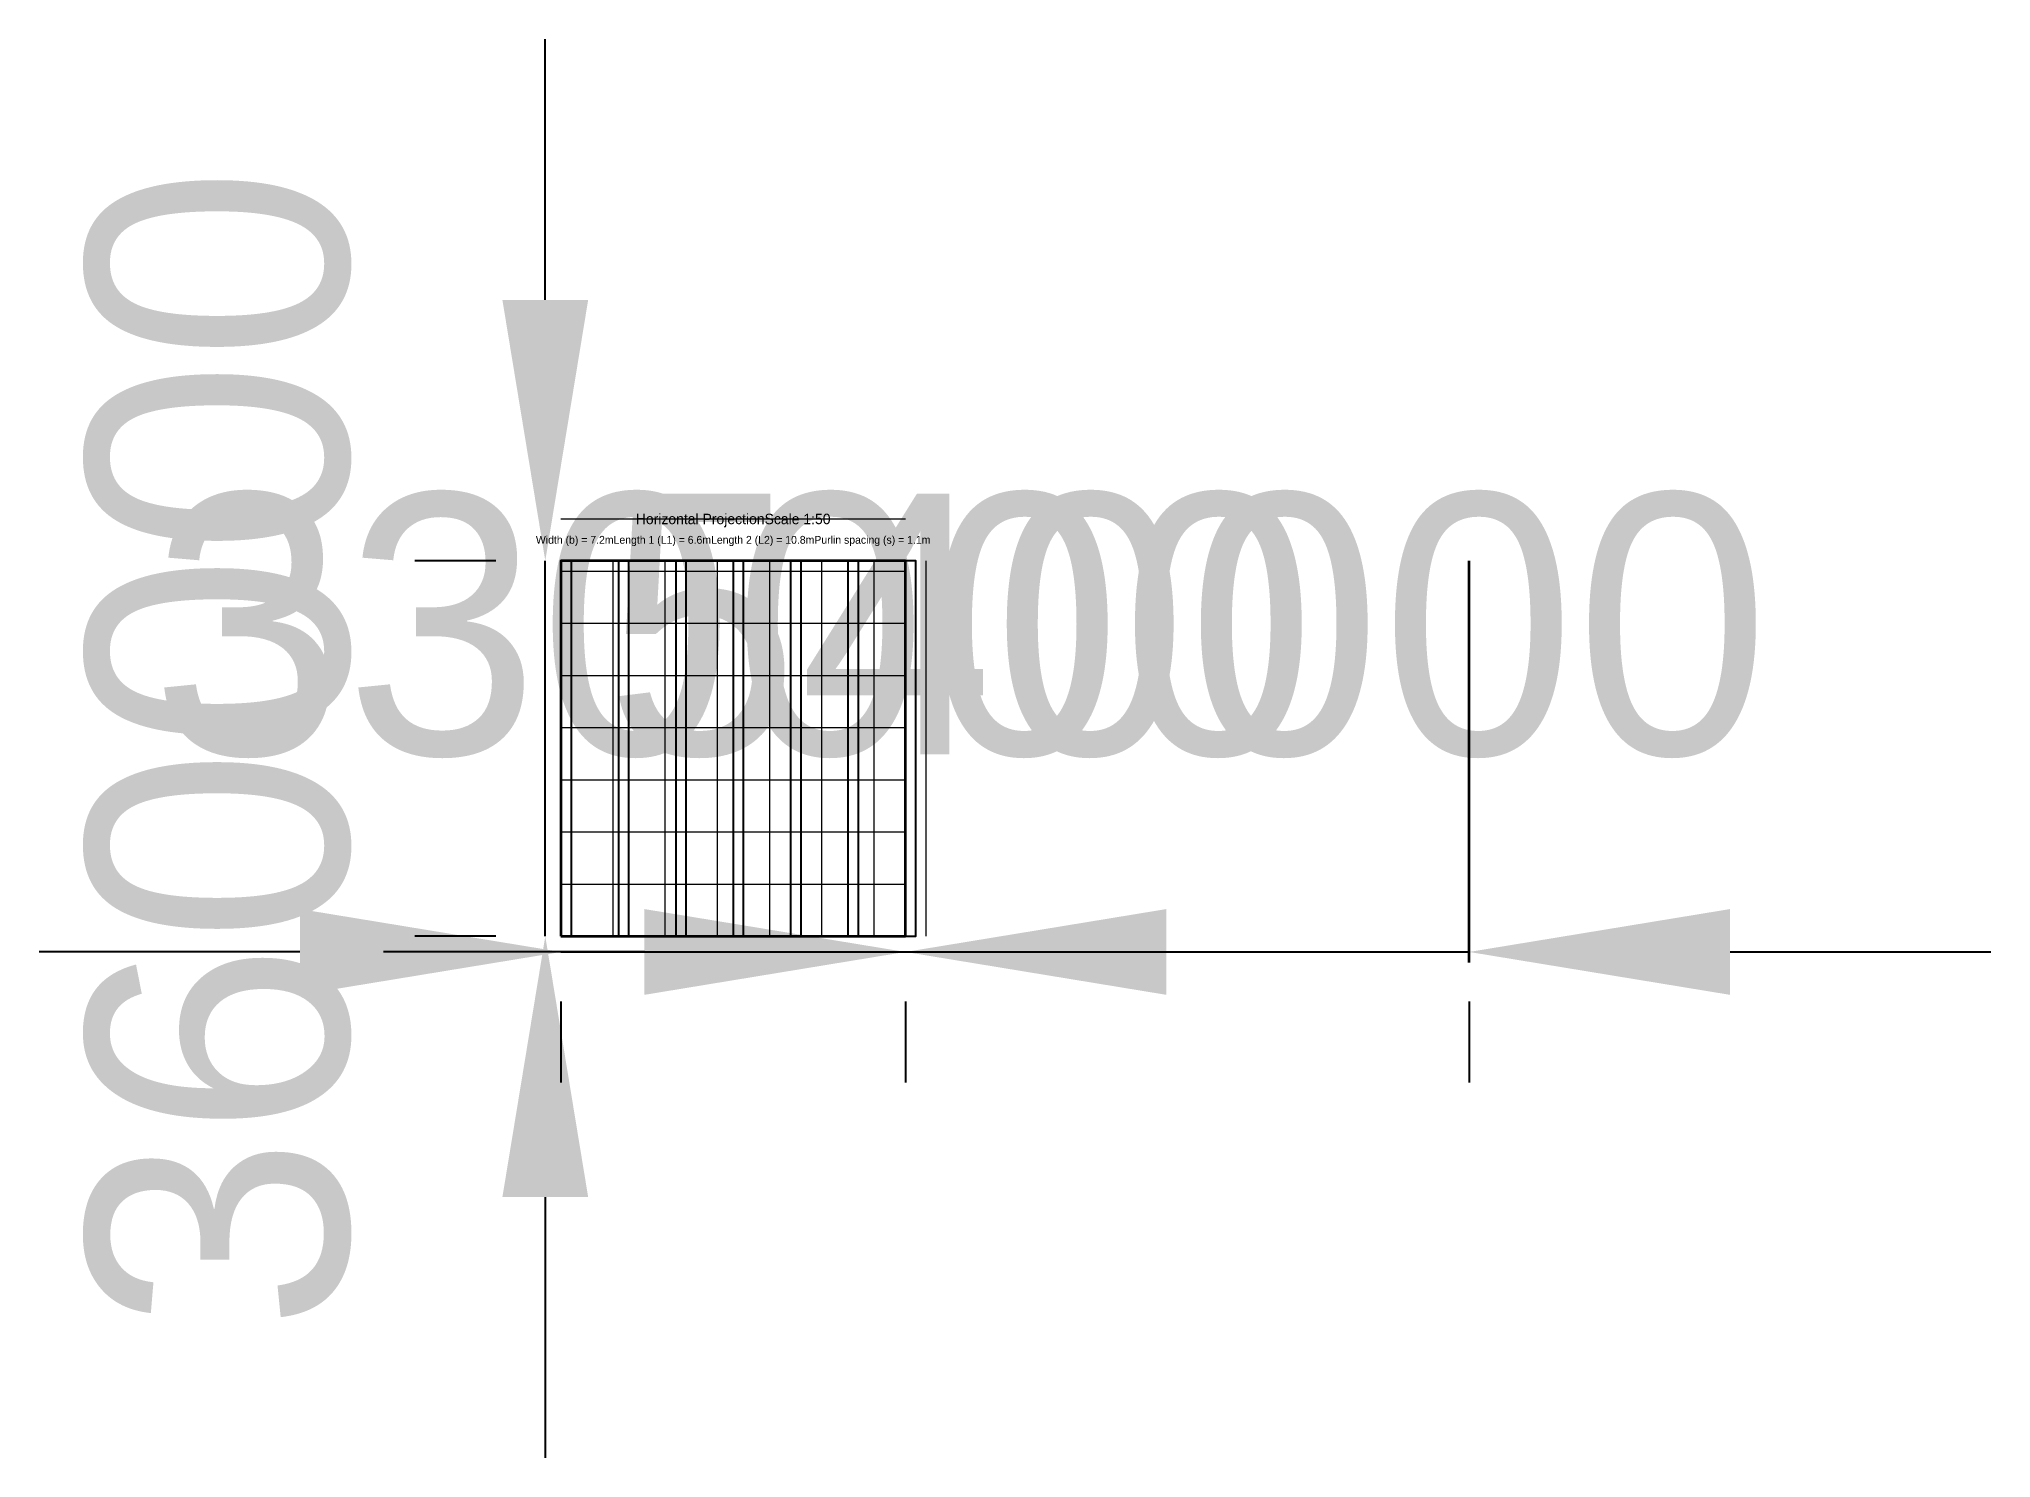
# Model space of a CAD drawing. Header units: millimetres. Extents: x -10000 to 27400, y -10000 to 17200.
import ezdxf
from ezdxf.enums import TextEntityAlignment as Align

# ---------------------------------------------------------------- set-up
doc = ezdxf.new("R2010")
doc.units = ezdxf.units.MM
doc.dimstyles.new('50', dxfattribs={"dimscale": 50, "dimtxt": 100, "dimasz": 100, "dimexe": 50, "dimexo": 25, "dimgap": 25, "dimtad": 1, "dimlfac": 50, "dimrnd": 1, "dimcen": 2.5, "dimclrd": 256, "dimclre": 256, "dimazin": 3, "dimtfac": 1, "dimtmove": 0, "dimatfit": 3})

msp = doc.modelspace()

# ---------------------------------------------------------------- linework, layer by layer
at = {"color": 8, "lineweight": 13}
for p, q in [((0, 8000), (6600, 8000)), ((0, 0), (0, 7200)), ((1000, 0), (1000, 7200)), ((2000, 0), (2000, 7200)), ((3000, 0), (3000, 7200)), ((4000, 0), (4000, 7200)), ((5000, 0), (5000, 7200)), ((6000, 0), (6000, 7200)), ((7000, 0), (7000, 7200)), ((0, 7000), (6600, 7000)), ((0, 6000), (6600, 6000)), ((0, 5000), (6600, 5000)), ((0, 4000), (6600, 4000)), ((0, 3000), (6600, 3000)), ((0, 2000), (6600, 2000)), ((0, 1000), (6600, 1000)), ((0, 0), (6600, 0))]:
    msp.add_line(p, q, dxfattribs=at)
at = {"lineweight": 35}
msp.add_line((17400, -500), (17400, 7200), dxfattribs=at)
msp.add_lwpolyline([(0, 0), (6600, 0), (6600, 7200), (0, 7200), (0, 0)], dxfattribs=at)
for points in [[(0, 0), (200, 0), (200, 7200), (0, 7200), (0, 0)], [(1100, 0), (1300, 0), (1300, 7200), (1100, 7200), (1100, 0)], [(2200, 0), (2400, 0), (2400, 7200), (2200, 7200), (2200, 0)], [(3300, 0), (3500, 0), (3500, 7200), (3300, 7200), (3300, 0)], [(4400, 0), (4600, 0), (4600, 7200), (4400, 7200), (4400, 0)], [(5500, 0), (5700, 0), (5700, 7200), (5500, 7200), (5500, 0)], [(6600, 0), (6800, 0), (6800, 7200), (6600, 7200), (6600, 0)]]:
    msp.add_lwpolyline(points)

# ---------------------------------------------------------------- texts
for s, height, p in [('Horizontal ProjectionScale 1:50', 200, (3300, 8000)), ('Width (b) = 7.2mLength 1 (L1) = 6.6mLength 2 (L2) = 10.8mPurlin spacing (s) = 1.1m', 150, (3300, 7600))]:
    msp.add_text(s, height=height).set_placement(p, align=Align.MIDDLE_CENTER)

# ---------------------------------------------------------------- dimensions: what is measured, and where the dimension line sits
msp.add_linear_dim(base=(-300, 0), p1=(0, 0), p2=(0, 7200), angle=90, dimstyle='50', override={"dimscale": 50, "dimlfac": 50}).render()
for base, p1, p2 in [((0, -300), (0, 0), (6600, 0)), ((6600, -300), (6600, 0), (17400, 0))]:
    msp.add_linear_dim(base=base, p1=p1, p2=p2, dimstyle='50', override={"dimscale": 50, "dimlfac": 50}).render()

doc.saveas('drawing.dxf')
